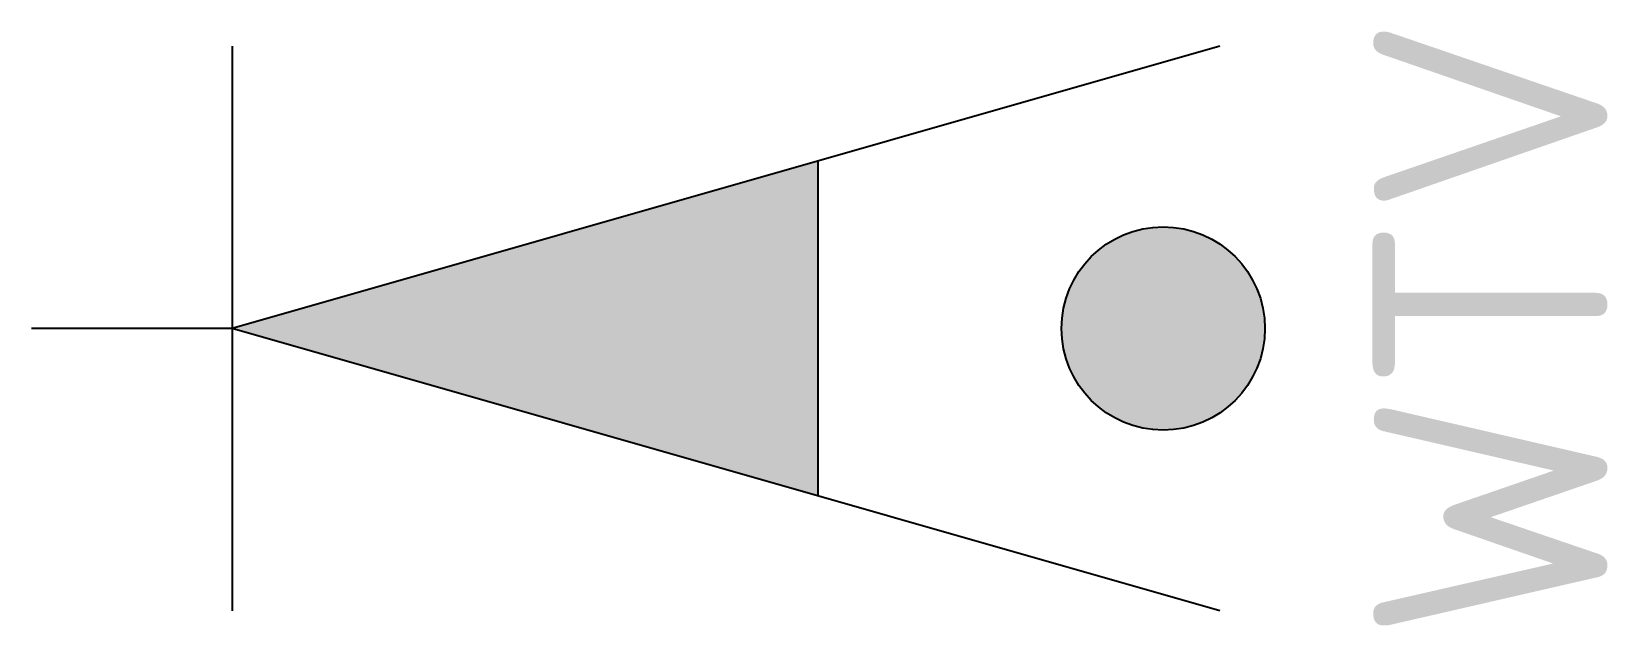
# Model space of a CAD drawing. Header units: metres. Extents: x 0 to 11.8, y -2.2 to 2.2.
import ezdxf
from ezdxf.enums import TextEntityAlignment as Align

# ---------------------------------------------------------------- set-up
doc = ezdxf.new("R2010")
doc.units = ezdxf.units.M
doc.styles.add('NLCS-ISO', font='NLCS-ISO.ttf')

msp = doc.modelspace()

# ---------------------------------------------------------------- hatches: boundary and pattern name
h = msp.add_hatch(color=256)
h.dxf.hatch_style = 1
edge = h.paths.add_edge_path()
edge.add_arc((8.455, 0), 0.76, 0, 360)

# ---------------------------------------------------------------- linework, layer by layer
for p, q in [((8.878, 2.11), (1.499, 0)), ((5.878, -1.252), (5.878, 1.252)), ((1.499, 0), (0, 0)), ((8.878, -2.11), (1.499, 0))]:
    msp.add_line(p, q)
at = {"flags": 128}
msp.add_lwpolyline([(1.499, 2.11), (1.499, -2.11)], dxfattribs=at)
msp.add_circle((8.455, 0), 0.76)
msp.add_solid([(1.499, 0), (5.878, 1.252), (5.878, -1.252)])

# ---------------------------------------------------------------- texts
at = {"style": 'NLCS-ISO'}
msp.add_text('WTV', height=1.75, rotation=90, dxfattribs=at).set_placement((10.896, 0), align=Align.MIDDLE)

doc.saveas('drawing.dxf')
